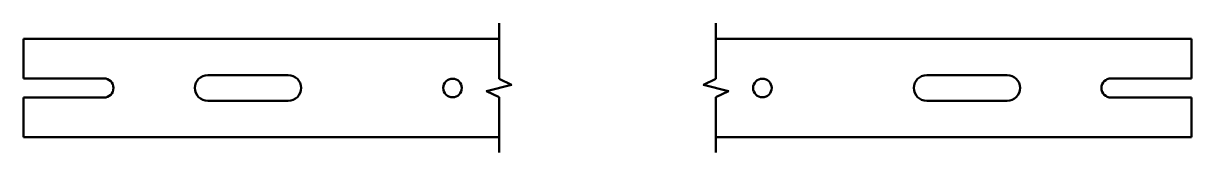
# Model space of a CAD drawing. Header units: millimetres. Extents: x 2384 to 2761, y 583 to 625.
import ezdxf

# ---------------------------------------------------------------- set-up
doc = ezdxf.new("R2010")
doc.units = ezdxf.units.MM
doc.layers.add('Contornos Visibles', color=7, linetype='Continuous', lineweight=50, true_color=0xffffff)

msp = doc.modelspace()

# ---------------------------------------------------------------- linework, layer by layer
at = {"layer": 'Contornos Visibles'}
for p, q in [((2537.03, 624.92), (2537.03, 607.02)), ((2607.03, 624.92), (2607.03, 607.02)), ((2383.53, 607.12), (2383.53, 619.92)), ((2383.53, 619.92), (2522.03, 619.92)), ((2537.03, 619.92), (2522.03, 619.92)), ((2607.03, 619.92), (2622.03, 619.92)), ((2760.53, 619.92), (2622.03, 619.92)), ((2760.53, 607.12), (2760.53, 619.92)), ((2409.53, 607.12), (2383.53, 607.12)), ((2455.5, 608.17), (2443.03, 608.17)), ((2455.5, 608.17), (2469.03, 608.17)), ((2688.57, 608.17), (2675.03, 608.17)), ((2688.57, 608.17), (2701.03, 608.17)), ((2734.53, 607.12), (2760.53, 607.12)), ((2383.53, 588.12), (2383.53, 600.92)), ((2409.53, 600.92), (2383.53, 600.92)), ((2455.5, 599.87), (2443.03, 599.87)), ((2455.5, 599.87), (2469.03, 599.87)), ((2537.03, 601.02), (2537.03, 583.12)), ((2607.03, 601.02), (2607.03, 583.12)), ((2688.57, 599.87), (2675.03, 599.87)), ((2688.57, 599.87), (2701.03, 599.87)), ((2734.53, 600.92), (2760.53, 600.92)), ((2760.53, 588.12), (2760.53, 600.92)), ((2409.53, 588.12), (2383.53, 588.12)), ((2443.03, 588.12), (2409.53, 588.12)), ((2469.03, 588.12), (2443.03, 588.12)), ((2522.03, 588.12), (2469.03, 588.12)), ((2537.03, 588.12), (2522.03, 588.12)), ((2607.03, 588.12), (2622.03, 588.12)), ((2622.03, 588.12), (2675.03, 588.12)), ((2675.03, 588.12), (2701.03, 588.12)), ((2701.03, 588.12), (2734.53, 588.12)), ((2734.53, 588.12), (2760.53, 588.12))]:
    msp.add_line(p, q, dxfattribs=at)
at = {"layer": 'Contornos Visibles', "flags": 128}
for points in [[(2537.03, 601.02), (2533.03, 603.02), (2541.03, 605.02), (2537.03, 607.02)], [(2607.03, 601.02), (2611.03, 603.02), (2603.03, 605.02), (2607.03, 607.02)]]:
    msp.add_lwpolyline(points, dxfattribs=at)
at = {"layer": 'Contornos Visibles'}
for centre in [(2522.03, 604.02), (2622.03, 604.02)]:
    msp.add_circle(centre, 3, dxfattribs=at)
for centre, radius, start, end in [((2409.53, 604.02), 3.1, 270, 90), ((2443.03, 604.02), 4.15, 90, 270), ((2469.03, 604.02), 4.15, 270, 90), ((2675.03, 604.02), 4.15, 90, 270), ((2701.03, 604.02), 4.15, 270, 90), ((2734.53, 604.02), 3.1, 90, 270)]:
    msp.add_arc(centre, radius, start, end, dxfattribs=at)

doc.saveas('drawing.dxf')
